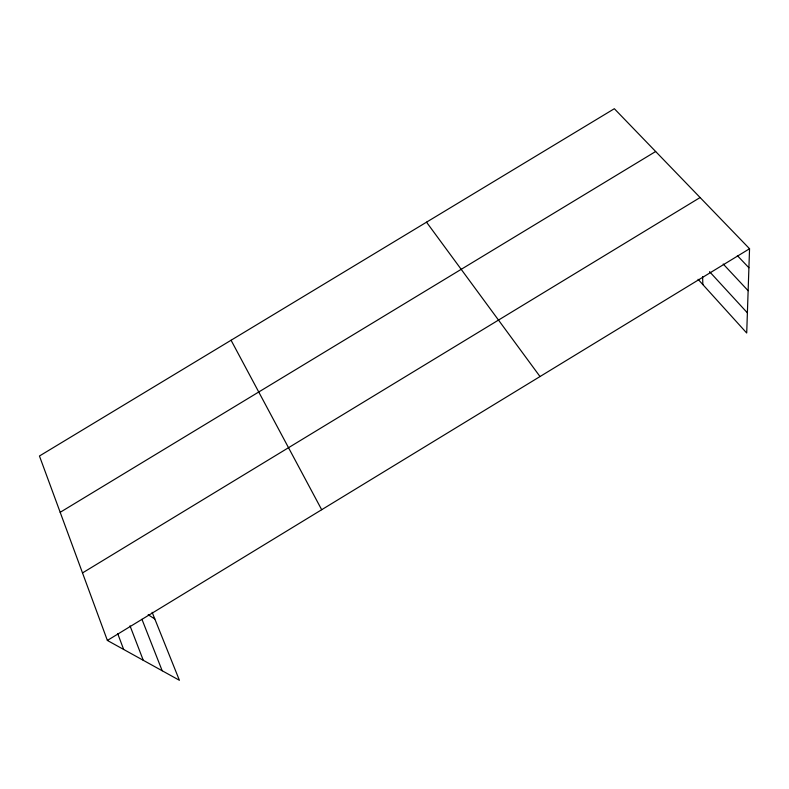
<?xml version="1.0" encoding="UTF-8"?>
<svg xmlns="http://www.w3.org/2000/svg" width="789" height="789" viewBox="0 0 789 789"><rect width="100%" height="100%" fill="white"/><g stroke="black" fill="none" stroke-linecap="round" stroke-linejoin="round"><path stroke-width="1.18" d="M152.139 612.294L179.409 680.286L107.373 640.441L39.45 456.003L614.335 108.714L749.55 248.742L746.71 333.027L698.068 279.306M82.51 572.922L700.109 197.536M107.373 640.441L749.55 248.742M60.181 512.308L655.659 151.508M148.174 614.739L154.812 618.971M737.37 255.636L748.909 267.767M723.188 264.009L748.14 290.707M709.548 271.672L747.39 312.848M426.524 222.173L540.011 376.55M231.069 340.246L321.685 509.724M141.941 619.276L162.189 670.768M130.007 625.815L143.273 660.304M117.699 633.606L123.656 649.446M702.604 276.574L702.851 284.592"/></g></svg>
